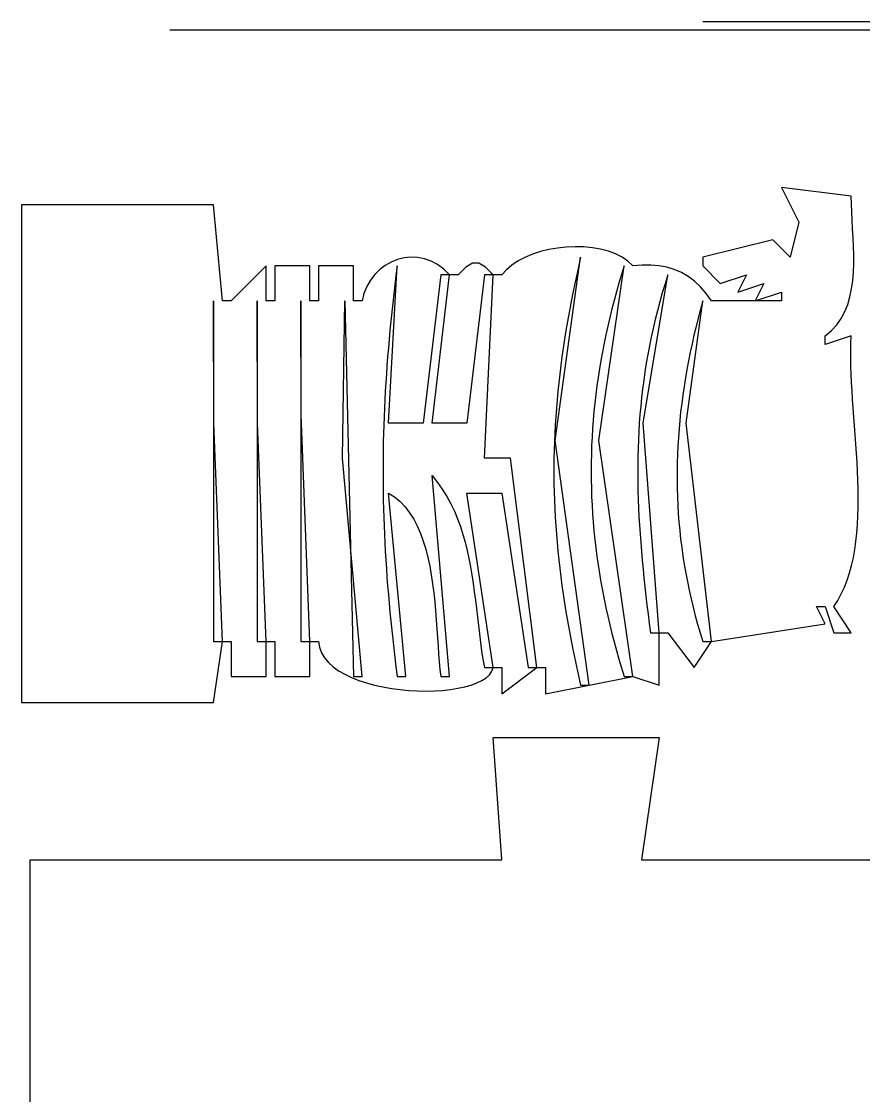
# Model space of a CAD drawing. Header units: metres. Extents: x 259 to 989, y 166 to 460.
# Drawn here: x 376 to 472.4, y 297 to 420 of the extents above; entities that cross this region are included whole.
import ezdxf

# ---------------------------------------------------------------- set-up
doc = ezdxf.new("R2010")
doc.units = ezdxf.units.M

msp = doc.modelspace()

# ---------------------------------------------------------------- linework, layer by layer
for p, q in [((454, 420), (588, 420)), ((588, 419), (393, 419)), ((463, 401), (465, 397)), ((471, 400), (463, 401)), ((471.0138, 399.1108), (471, 400)), ((398, 399), (376, 399)), ((376, 399), (376, 342)), ((399, 388), (398, 399)), ((471.0501, 398.1871), (471.0138, 399.1108)), ((471.1005, 397.2355), (471.0501, 398.1871)), ((465, 397), (464, 393)), ((471.1568, 396.2623), (471.1005, 397.2355)), ((471.211, 395.2741), (471.1568, 396.2623)), ((462, 395), (454, 393)), ((464, 393), (462, 395)), ((471.2549, 394.2772), (471.211, 395.2741)), ((435.4201, 393.6395), (434.5023, 393.3417)), ((436.38, 393.8765), (435.4201, 393.6395)), ((437.369, 394.0511), (436.38, 393.8765)), ((438.3741, 394.1617), (437.369, 394.0511)), ((439.3823, 394.2065), (438.3741, 394.1617)), ((440.3806, 394.184), (439.3823, 394.2065)), ((441.356, 394.0924), (440.3806, 394.184)), ((442.2956, 393.9301), (441.356, 394.0924)), ((443.1862, 393.6954), (442.2956, 393.9301)), ((444.015, 393.3868), (443.1862, 393.6954)), ((471.2802, 393.2783), (471.2549, 394.2772)), ((418.3226, 392.4436), (417.6391, 392.0607)), ((419.0467, 392.7302), (418.3226, 392.4436)), ((419.8006, 392.9159), (419.0467, 392.7302)), ((420.5734, 392.996), (419.8006, 392.9159)), ((421.3543, 392.9659), (420.5734, 392.996)), ((422.1324, 392.8209), (421.3543, 392.9659)), ((422.8969, 392.5565), (422.1324, 392.8209)), ((423.6369, 392.1679), (422.8969, 392.5565)), ((432.8451, 392.5706), (432.1316, 392.1006)), ((433.6396, 392.9849), (432.8451, 392.5706)), ((434.5023, 393.3417), (433.6396, 392.9849)), ((437.0895, 372), (440, 393)), ((440, 393), (439.7562, 391.9196)), ((444.7688, 393.0024), (444.015, 393.3868)), ((445.4348, 392.5407), (444.7688, 393.0024)), ((446, 392), (445.4348, 392.5407)), ((454, 393), (454, 392)), ((471.2789, 392.2836), (471.2802, 393.2783)), ((404, 392), (400, 388)), ((404, 388), (404, 392)), ((409, 392), (405, 392)), ((405, 392), (405, 388)), ((409, 388), (409, 392)), ((414, 392), (410, 392)), ((410, 392), (410, 388)), ((414, 388), (414, 392)), ((417.0071, 391.5861), (416.4375, 391.0244)), ((417.6391, 392.0607), (417.0071, 391.5861)), ((418, 374), (419, 392)), ((419, 392), (418.8656, 390.9201)), ((424.3415, 391.6506), (423.6369, 392.1679)), ((425, 391), (424.3415, 391.6506)), ((426.864, 391.8701), (426, 391)), ((427.632, 392.3052), (426.864, 391.8701)), ((428.3679, 392.3052), (427.632, 392.3052)), ((429.1359, 391.8701), (428.3679, 392.3052)), ((430, 391), (429.1359, 391.8701)), ((431.5122, 391.5765), (431, 391)), ((432.1316, 392.1006), (431.5122, 391.5765)), ((439.7562, 391.9196), (439.5226, 390.8493)), ((442.0895, 372), (445, 392)), ((445, 392), (444.691, 391.0135)), ((447.0437, 392.086), (446, 392)), ((448.0375, 392.0914), (447.0437, 392.086)), ((448.9829, 392.013), (448.0375, 392.0914)), ((449.8816, 391.8478), (448.9829, 392.013)), ((450.7351, 391.5925), (449.8816, 391.8478)), ((451.5452, 391.2443), (450.7351, 391.5925)), ((452.3133, 390.7999), (451.5452, 391.2443)), ((454, 392), (456, 390)), ((471.1634, 390.3333), (471.2427, 391.2998)), ((471.2427, 391.2998), (471.2789, 392.2836)), ((415.9412, 390.3804), (415.5289, 389.6585)), ((416.4375, 391.0244), (415.9412, 390.3804)), ((418.8656, 390.9201), (418.7371, 389.8507)), ((424, 391), (422, 374)), ((423, 374), (425, 391)), ((425, 391), (424, 391)), ((426, 391), (425, 391)), ((429, 391), (427, 374)), ((429, 370), (430, 391)), ((430, 391), (429, 391)), ((431, 391), (430, 391)), ((439.5226, 390.8493), (439.2991, 389.7887)), ((444.3951, 390.0279), (444.1124, 389.0432)), ((444.691, 391.0135), (444.3951, 390.0279)), ((447.1705, 374), (450, 391)), ((449.6742, 389.9559), (449.3668, 388.9195)), ((450, 391), (449.6742, 389.9559)), ((453.0413, 390.2564), (452.3133, 390.7999)), ((453.7306, 389.6106), (453.0413, 390.2564)), ((456, 390), (459, 391)), ((459, 391), (458, 389)), ((458, 389), (461, 390)), ((461, 390), (460, 388)), ((471.033, 389.3905), (471.1634, 390.3333)), ((415.2115, 388.8635), (415, 388)), ((415.5289, 389.6585), (415.2115, 388.8635)), ((418.6145, 388.7911), (418.4977, 387.741)), ((418.7371, 389.8507), (418.6145, 388.7911)), ((439.0858, 388.7372), (438.8827, 387.6945)), ((439.2991, 389.7887), (439.0858, 388.7372)), ((444.1124, 389.0432), (443.8429, 388.0594)), ((449.3668, 388.9195), (449.0776, 387.8904)), ((454.383, 388.8595), (453.7306, 389.6106)), ((455, 388), (454.383, 388.8595)), ((460, 388), (463, 389)), ((463, 389), (463, 388)), ((470.8432, 388.478), (471.033, 389.3905)), ((398, 388), (398, 349)), ((398.0146, 374), (398, 388)), ((400, 388), (399, 388)), ((403, 388), (403, 349)), ((403.0146, 374), (403, 388)), ((405, 388), (404, 388)), ((408, 388), (408, 349)), ((408.0116, 375.0038), (408, 388)), ((410, 388), (409, 388)), ((412.7454, 370), (413, 388)), ((413, 388), (414, 345)), ((415, 388), (414, 388)), ((418.4977, 387.741), (418.3867, 386.6999)), ((438.8827, 387.6945), (438.6897, 386.6601)), ((443.8429, 388.0594), (443.5865, 387.0763)), ((449.0776, 387.8904), (448.8061, 386.8683)), ((452.0903, 374), (454, 388)), ((454, 388), (453.7286, 387.0156)), ((463, 388), (455, 388)), ((470.2528, 386.7695), (470.5858, 387.6022)), ((470.5858, 387.6022), (470.8432, 388.478)), ((418.3867, 386.6999), (418.2816, 385.6673)), ((438.6897, 386.6601), (438.5069, 385.6336)), ((443.5865, 387.0763), (443.3433, 386.094)), ((448.8061, 386.8683), (448.552, 385.8525)), ((453.7286, 387.0156), (453.4695, 386.0325)), ((469.8358, 385.9865), (470.2528, 386.7695)), ((418.2816, 385.6673), (418.1824, 384.6427)), ((438.5069, 385.6336), (438.3342, 384.6146)), ((443.1132, 385.1124), (442.8963, 384.1314)), ((443.3433, 386.094), (443.1132, 385.1124)), ((448.552, 385.8525), (448.315, 384.8429)), ((453.2227, 385.0508), (452.9885, 384.0702)), ((453.4695, 386.0325), (453.2227, 385.0508)), ((468.7176, 384.5952), (469.3268, 385.2596)), ((469.3268, 385.2596), (469.8358, 385.9865)), ((418.1824, 384.6427), (418.089, 383.6258)), ((438.3342, 384.6146), (438.1717, 383.6026)), ((442.8963, 384.1314), (442.6926, 383.1511)), ((448.0946, 383.8388), (447.8906, 382.8399)), ((448.315, 384.8429), (448.0946, 383.8388)), ((452.9885, 384.0702), (452.767, 383.0908)), ((468, 384), (468.7176, 384.5952)), ((471, 384), (468, 383)), ((468, 383), (468, 384)), ((470.9563, 383.1762), (471, 384)), ((418.0014, 382.616), (417.9197, 381.6128)), ((418.089, 383.6258), (418.0014, 382.616)), ((438.0193, 382.5973), (437.8771, 381.5981)), ((438.1717, 383.6026), (438.0193, 382.5973)), ((442.6926, 383.1511), (442.502, 382.1714)), ((447.8906, 382.8399), (447.7025, 381.8457)), ((452.767, 383.0908), (452.5583, 382.1124)), ((470.935, 382.323), (470.9563, 383.1762)), ((417.9197, 381.6128), (417.8438, 380.6159)), ((437.8771, 381.5981), (437.7451, 380.6047)), ((442.502, 382.1714), (442.3245, 381.1922)), ((447.7025, 381.8457), (447.5301, 380.8559)), ((452.5583, 382.1124), (452.3624, 381.135)), ((470.9338, 381.4426), (470.935, 382.323)), ((470.9504, 380.5372), (470.9338, 381.4426)), ((417.8438, 380.6159), (417.7737, 379.6248)), ((437.7451, 380.6047), (437.6232, 379.6167)), ((442.1602, 380.2136), (442.0091, 379.2354)), ((442.3245, 381.1922), (442.1602, 380.2136)), ((447.5301, 380.8559), (447.3729, 379.87)), ((452.1797, 380.1585), (452.0101, 379.1829)), ((452.3624, 381.135), (452.1797, 380.1585)), ((470.9826, 379.6087), (470.9504, 380.5372)), ((417.7737, 379.6248), (417.7095, 378.639)), ((437.6232, 379.6167), (437.5115, 378.6336)), ((442.0091, 379.2354), (441.8711, 378.2577)), ((447.2306, 378.8876), (447.1029, 377.9082)), ((447.3729, 379.87), (447.2306, 378.8876)), ((452.0101, 379.1829), (451.8538, 378.2081)), ((471.0282, 378.6595), (470.9826, 379.6087)), ((417.6512, 377.658), (417.5986, 376.6814)), ((417.7095, 378.639), (417.6512, 377.658)), ((437.4099, 377.6549), (437.3185, 376.6803)), ((437.5115, 378.6336), (437.4099, 377.6549)), ((441.8711, 378.2577), (441.7462, 377.2804)), ((447.1029, 377.9082), (446.9894, 376.9315)), ((451.8538, 378.2081), (451.7109, 377.2341)), ((471.0847, 377.6916), (471.0282, 378.6595)), ((471.1501, 376.7072), (471.0847, 377.6916)), ((417.5986, 376.6814), (417.552, 375.7088)), ((437.3185, 376.6803), (437.2372, 375.7094)), ((441.7462, 377.2804), (441.6345, 376.3035)), ((446.9894, 376.9315), (446.8898, 375.957)), ((451.7109, 377.2341), (451.5816, 376.2606)), ((471.2219, 375.7084), (471.1501, 376.7072)), ((417.552, 375.7088), (417.5111, 374.7396)), ((437.2372, 375.7094), (437.1661, 374.7417)), ((441.536, 375.3268), (441.4505, 374.3505)), ((441.6345, 376.3035), (441.536, 375.3268)), ((446.8898, 375.957), (446.8037, 374.9842)), ((451.4661, 375.2878), (451.3643, 374.3155)), ((451.5816, 376.2606), (451.4661, 375.2878)), ((471.298, 374.6974), (471.2219, 375.7084)), ((399, 349), (398.0146, 374)), ((404, 349), (403.0146, 374)), ((409, 349), (408.0116, 375.0038)), ((417.5111, 374.7396), (417.4761, 373.7734)), ((422, 374), (418, 374)), ((427, 374), (423, 374)), ((437.1661, 374.7417), (437.1052, 373.7767)), ((441.4505, 374.3505), (441.3783, 373.3744)), ((446.7307, 374.0128), (446.6704, 373.0423)), ((446.8037, 374.9842), (446.7307, 374.0128)), ((449, 350), (447.1705, 374)), ((451.3643, 374.3155), (451.2765, 373.3437)), ((455, 349), (452.0903, 374)), ((471.376, 373.6764), (471.298, 374.6974)), ((417.447, 372.8097), (417.4237, 371.8482)), ((417.4761, 373.7734), (417.447, 372.8097)), ((437.0544, 372.8141), (437.0138, 371.8534)), ((437.1052, 373.7767), (437.0544, 372.8141)), ((441.3783, 373.3744), (441.3192, 372.3985)), ((446.6704, 373.0423), (446.6227, 372.0724)), ((451.2765, 373.3437), (451.2028, 372.3722)), ((471.4537, 372.6473), (471.376, 373.6764)), ((417.4237, 371.8482), (417.4062, 370.8883)), ((437.0138, 371.8534), (436.9833, 370.8942)), ((441, 344), (437.0895, 372)), ((441.3192, 372.3985), (441.2732, 371.4228)), ((446, 345), (442.0895, 372)), ((446.6227, 372.0724), (446.5869, 371.1025)), ((451.2028, 372.3722), (451.1433, 371.4011)), ((471.5289, 371.6125), (471.4537, 372.6473)), ((471.5992, 370.574), (471.5289, 371.6125)), ((417.4062, 370.8883), (417.3946, 369.9296)), ((436.9833, 370.8942), (436.963, 369.936)), ((441.2404, 370.4472), (441.2207, 369.4717)), ((441.2732, 371.4228), (441.2404, 370.4472)), ((446.5869, 371.1025), (446.563, 370.1323)), ((451.0982, 370.4302), (451.0675, 369.4596)), ((451.1433, 371.4011), (451.0982, 370.4302)), ((471.6625, 369.534), (471.5992, 370.574)), ((415, 345), (412.7454, 370)), ((417.3946, 369.9296), (417.3888, 368.9716)), ((432, 370), (429, 370)), ((435, 346), (432, 370)), ((436.963, 369.936), (436.9528, 368.9786)), ((441.2207, 369.4717), (441.2142, 368.4962)), ((446.5504, 369.1612), (446.5488, 368.189)), ((446.563, 370.1323), (446.5504, 369.1612)), ((451.0675, 369.4596), (451.0515, 368.489)), ((471.7163, 368.4947), (471.6625, 369.534)), ((417.3888, 368.9716), (417.3888, 368.0138)), ((417.3888, 368.0138), (417.3947, 367.0558)), ((425, 345), (423, 368)), ((423, 368), (423.6178, 367.2214)), ((436.9528, 368.9786), (436.9528, 368.0213)), ((436.9528, 368.0213), (436.963, 367.0638)), ((441.2142, 368.4962), (441.2208, 367.5208)), ((446.5488, 368.189), (446.5578, 367.2152)), ((451.0515, 368.489), (451.0502, 367.5185)), ((471.7585, 367.4581), (471.7163, 368.4947)), ((417.3947, 367.0558), (417.4064, 366.0972)), ((423.6178, 367.2214), (424.1788, 366.4225)), ((436.963, 367.0638), (436.9833, 366.1057)), ((441.2208, 367.5208), (441.2406, 366.5453)), ((441.2406, 366.5453), (441.2735, 365.5698)), ((446.5578, 367.2152), (446.5772, 366.2393)), ((451.0502, 367.5185), (451.0638, 366.548)), ((451.0638, 366.548), (451.0924, 365.5774)), ((471.7868, 366.4265), (471.7585, 367.4581)), ((417.4064, 366.0972), (417.4239, 365.1375)), ((420, 345), (418, 366)), ((418, 366), (418.704, 365.5511)), ((418.704, 365.5511), (419.3429, 365.022)), ((424.1788, 366.4225), (424.6864, 365.6043)), ((424.6864, 365.6043), (425.1439, 364.768)), ((430, 346), (427, 366)), ((427, 366), (431, 366)), ((431, 366), (434, 346)), ((436.9833, 366.1057), (437.0138, 365.1465)), ((441.2735, 365.5698), (441.3196, 364.5941)), ((446.5772, 366.2393), (446.6065, 365.261)), ((451.0924, 365.5774), (451.1361, 364.6066)), ((471.7989, 365.4019), (471.7868, 366.4265)), ((471.7926, 364.3865), (471.7989, 365.4019)), ((417.4239, 365.1375), (417.4473, 364.1761)), ((417.4473, 364.1761), (417.4765, 363.2128)), ((419.3429, 365.022), (419.9202, 364.4187)), ((419.9202, 364.4187), (420.4392, 363.7471)), ((425.1439, 364.768), (425.5547, 363.9147)), ((437.0138, 365.1465), (437.0544, 364.1858)), ((437.0544, 364.1858), (437.1052, 363.2231)), ((441.3196, 364.5941), (441.3788, 363.6184)), ((446.6065, 365.261), (446.6455, 364.2798)), ((446.6455, 364.2798), (446.6936, 363.2952)), ((451.1361, 364.6066), (451.1951, 363.6357)), ((471.7656, 363.3825), (471.7926, 364.3865)), ((417.4765, 363.2128), (417.5116, 362.2469)), ((420.4392, 363.7471), (420.9036, 363.0129)), ((420.9036, 363.0129), (421.3168, 362.2221)), ((425.5547, 363.9147), (425.9222, 363.0456)), ((425.9222, 363.0456), (426.2498, 362.1619)), ((437.1052, 363.2231), (437.1661, 362.2582)), ((441.3788, 363.6184), (441.4511, 362.6424)), ((446.6936, 363.2952), (446.7507, 362.3069)), ((451.1951, 363.6357), (451.2694, 362.6645)), ((471.7156, 362.3919), (471.7656, 363.3825)), ((417.5116, 362.2469), (417.5525, 361.2781)), ((421.3168, 362.2221), (421.6824, 361.3806)), ((426.2498, 362.1619), (426.5409, 361.2646)), ((437.1661, 362.2582), (437.2372, 361.2904)), ((441.4511, 362.6424), (441.5366, 361.6662)), ((441.5366, 361.6662), (441.6352, 360.6898)), ((446.7507, 362.3069), (446.8163, 361.3144)), ((451.2694, 362.6645), (451.3593, 361.6929)), ((451.3593, 361.6929), (451.4649, 360.7209)), ((471.6403, 361.4171), (471.7156, 362.3919)), ((417.5525, 361.2781), (417.5992, 360.3058)), ((421.6824, 361.3806), (422.0038, 360.4941)), ((422.0038, 360.4941), (422.2845, 359.5687)), ((426.5409, 361.2646), (426.7989, 360.3549)), ((437.2372, 361.2904), (437.3185, 360.3195)), ((441.6352, 360.6898), (441.747, 359.713)), ((446.8163, 361.3144), (446.8901, 360.3173)), ((451.4649, 360.7209), (451.5862, 359.7484)), ((471.4049, 359.5228), (471.5375, 360.4599)), ((471.5375, 360.4599), (471.6403, 361.4171)), ((417.5992, 360.3058), (417.6518, 359.3297)), ((417.6518, 359.3297), (417.7102, 358.3493)), ((422.2845, 359.5687), (422.5281, 358.6101)), ((426.7989, 360.3549), (427.0272, 359.4339)), ((427.0272, 359.4339), (427.2291, 358.5028)), ((437.3185, 360.3195), (437.4099, 359.3449)), ((437.4099, 359.3449), (437.5115, 358.3663)), ((441.747, 359.713), (441.8719, 358.736)), ((446.8901, 360.3173), (446.9717, 359.3152)), ((446.9717, 359.3152), (447.0608, 358.3076)), ((451.5862, 359.7484), (451.7235, 358.7753)), ((471.2403, 358.6077), (471.4049, 359.5228)), ((417.7102, 358.3493), (417.7744, 357.364)), ((422.5281, 358.6101), (422.738, 357.6242)), ((427.2291, 358.5028), (427.4081, 357.5628)), ((437.5115, 358.3663), (437.6232, 357.3832)), ((441.8719, 358.736), (442.0099, 357.7585)), ((447.0608, 358.3076), (447.157, 357.2942)), ((451.7235, 358.7753), (451.8768, 357.8017)), ((471.0414, 357.7168), (471.2403, 358.6077)), ((417.7744, 357.364), (417.8445, 356.3735)), ((422.738, 357.6242), (422.9178, 356.617)), ((427.4081, 357.5628), (427.5675, 356.615)), ((437.6232, 357.3832), (437.7451, 356.3951)), ((442.0099, 357.7585), (442.1611, 356.7807)), ((442.1611, 356.7807), (442.3254, 355.8024)), ((447.157, 357.2942), (447.2599, 356.2745)), ((451.8768, 357.8017), (452.0462, 356.8274)), ((452.0462, 356.8274), (452.232, 355.8523)), ((470.5314, 356.0162), (470.8058, 356.8522)), ((470.8058, 356.8522), (471.0414, 357.7168)), ((417.8445, 356.3735), (417.9203, 355.3773)), ((422.9178, 356.617), (423.071, 355.5942)), ((423.071, 355.5942), (423.201, 354.5619)), ((427.5675, 356.615), (427.7108, 355.6605)), ((427.7108, 355.6605), (427.8412, 354.7004)), ((437.7451, 356.3951), (437.8771, 355.4017)), ((442.3254, 355.8024), (442.5029, 354.8236)), ((447.2599, 356.2745), (447.3693, 355.248)), ((452.232, 355.8523), (452.4342, 354.8764)), ((470.2159, 355.2108), (470.5314, 356.0162)), ((417.9203, 355.3773), (418.0021, 354.3749)), ((418.0021, 354.3749), (418.0896, 353.3659)), ((423.201, 354.5619), (423.3114, 353.5257)), ((427.8412, 354.7004), (427.9623, 353.736)), ((437.8771, 355.4017), (438.0193, 354.4026)), ((438.0193, 354.4026), (438.1717, 353.3973)), ((442.5029, 354.8236), (442.6935, 353.8442)), ((447.3693, 355.248), (447.4847, 354.2144)), ((452.4342, 354.8764), (452.653, 353.8996)), ((469.4524, 353.7005), (469.857, 354.4382)), ((469.857, 354.4382), (470.2159, 355.2108)), ((418.0896, 353.3659), (418.183, 352.3498)), ((423.3114, 353.5257), (423.4057, 352.4916)), ((427.9623, 353.736), (428.0774, 352.7683)), ((438.1717, 353.3973), (438.3342, 352.3853)), ((442.6935, 353.8442), (442.8972, 352.8643)), ((447.4847, 354.2144), (447.6059, 353.1732)), ((447.6059, 353.1732), (447.7324, 352.124)), ((452.653, 353.8996), (452.8885, 352.9218)), ((469, 353), (469.4524, 353.7005)), ((418.183, 352.3498), (418.2822, 351.3261)), ((423.4057, 352.4916), (423.4873, 351.4656)), ((428.0774, 352.7683), (428.1899, 351.7986)), ((428.1899, 351.7986), (428.3032, 350.8278)), ((438.3342, 352.3853), (438.5069, 351.3663)), ((442.8972, 352.8643), (443.1141, 351.8838)), ((443.1141, 351.8838), (443.3441, 350.9027)), ((447.7324, 352.124), (447.8638, 351.0664)), ((452.8885, 352.9218), (453.1408, 351.9431)), ((453.1408, 351.9431), (453.41, 350.9632)), ((468, 351), (467, 353)), ((467, 353), (468, 353)), ((468, 353), (469, 350)), ((471, 350), (469, 353)), ((418.2822, 351.3261), (418.3873, 350.2945)), ((423.4873, 351.4656), (423.5599, 350.4534)), ((428.3032, 350.8278), (428.4206, 349.8573)), ((438.5069, 351.3663), (438.6897, 350.3398)), ((443.3441, 350.9027), (443.5872, 349.9208)), ((447.8638, 351.0664), (448, 350)), ((453.41, 350.9632), (453.6964, 349.9822)), ((455, 349), (468, 351)), ((418.3873, 350.2945), (418.4982, 349.2543)), ((423.5599, 350.4534), (423.6268, 349.4609)), ((423.6268, 349.4609), (423.6916, 348.494)), ((428.4206, 349.8573), (428.5456, 348.8881)), ((438.6897, 350.3398), (438.8827, 349.3054)), ((443.5872, 349.9208), (443.8435, 348.9382)), ((448, 350), (449, 350)), ((449, 344), (449, 350)), ((449, 350), (450, 350)), ((450, 350), (453, 346)), ((453.6964, 349.9822), (454, 349)), ((469, 350), (470, 350)), ((470, 350), (471, 350)), ((398, 342), (399, 349)), ((398, 349), (399, 349)), ((399, 349), (400, 349)), ((400, 349), (400, 345)), ((403, 349), (404, 349)), ((404, 345), (404, 349)), ((404, 349), (405, 349)), ((405, 349), (405, 345)), ((408, 349), (409, 349)), ((409, 345), (409, 349)), ((409, 349), (410, 349)), ((410, 349), (410.1131, 348.3355)), ((410.1131, 348.3355), (410.3467, 347.7139)), ((418.4982, 349.2543), (418.6149, 348.2053)), ((418.6149, 348.2053), (418.7374, 347.1468)), ((423.6916, 348.494), (423.7579, 347.5586)), ((428.5456, 348.8881), (428.6816, 347.9214)), ((438.8827, 349.3054), (439.0858, 348.2627)), ((439.0858, 348.2627), (439.2991, 347.2112)), ((443.8435, 348.9382), (444.1129, 347.9549)), ((453, 346), (455, 349)), ((454, 349), (455, 349)), ((410.3467, 347.7139), (410.6919, 347.1349)), ((410.6919, 347.1349), (411.1398, 346.598)), ((418.7374, 347.1468), (418.8658, 346.0785)), ((423.7579, 347.5586), (423.829, 346.6605)), ((428.6816, 347.9214), (428.8319, 346.9583)), ((428.8319, 346.9583), (429, 346)), ((439.2991, 347.2112), (439.5226, 346.1505)), ((444.1129, 347.9549), (444.3955, 346.9708)), ((444.3955, 346.9708), (444.6911, 345.9858)), ((411.1398, 346.598), (411.6818, 346.103)), ((411.6818, 346.103), (412.3089, 345.6496)), ((412.3089, 345.6496), (413.0125, 345.2375)), ((418.8658, 346.0785), (419, 345)), ((423.829, 346.6605), (423.9085, 345.8057)), ((423.9085, 345.8057), (424, 345)), ((429, 346), (430, 346)), ((429.8429, 345.5808), (430, 346)), ((430, 346), (431, 346)), ((431, 346), (431, 343)), ((431, 343), (435, 346)), ((434, 346), (435, 346)), ((435, 346), (436, 346)), ((436, 346), (436, 343)), ((439.5226, 346.1505), (439.7562, 345.0803)), ((444.6911, 345.9858), (445, 345)), ((400, 345), (404, 345)), ((405, 345), (409, 345)), ((413.0125, 345.2375), (413.7836, 344.8663)), ((413.7836, 344.8663), (414.6135, 344.5359)), ((414, 345), (415, 345)), ((414.6135, 344.5359), (415.4934, 344.2458)), ((419, 345), (420, 345)), ((424, 345), (425, 345)), ((428.1302, 344.2532), (428.7035, 344.5322)), ((428.7035, 344.5322), (429.1859, 344.8466)), ((429.1859, 344.8466), (429.5687, 345.1963)), ((429.5687, 345.1963), (429.8429, 345.5808)), ((436, 343), (446, 345)), ((439.7562, 345.0803), (440, 344)), ((445, 345), (446, 345)), ((446, 345), (449, 344)), ((415.4934, 344.2458), (416.4145, 343.9958)), ((416.4145, 343.9958), (417.3679, 343.7855)), ((417.3679, 343.7855), (418.3449, 343.6147)), ((418.3449, 343.6147), (419.3367, 343.4831)), ((419.3367, 343.4831), (420.3344, 343.3903)), ((420.3344, 343.3903), (421.3293, 343.3361)), ((421.3293, 343.3361), (422.3126, 343.3201)), ((422.3126, 343.3201), (423.2754, 343.342)), ((423.2754, 343.342), (424.209, 343.4016)), ((424.209, 343.4016), (425.1046, 343.4985)), ((425.1046, 343.4985), (425.9533, 343.6324)), ((425.9533, 343.6324), (426.7463, 343.803)), ((426.7463, 343.803), (427.4749, 344.0101)), ((427.4749, 344.0101), (428.1302, 344.2532)), ((440, 344), (441, 344)), ((376, 342), (398, 342)), ((431, 324), (430, 338)), ((430, 338), (449, 338)), ((449, 338), (447, 324)), ((377, 277), (377, 324)), ((377, 324), (431, 324)), ((447, 324), (497, 324))]:
    msp.add_line(p, q)

doc.saveas('drawing.dxf')
